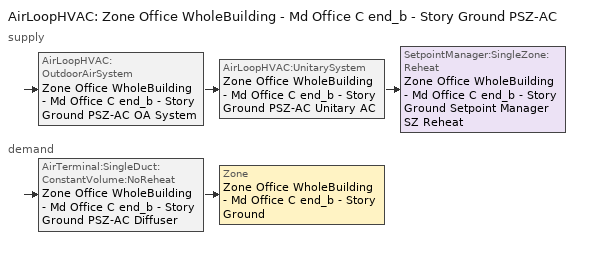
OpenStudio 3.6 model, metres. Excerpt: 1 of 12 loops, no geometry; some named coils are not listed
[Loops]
AirLoopHVAC 'Zone Office WholeBuilding - Md Office C end_b - Story Ground PSZ-AC'
 supply: AirLoopHVAC:OutdoorAirSystem 'Zone Office WholeBuilding - Md Office C end_b - Story Ground PSZ-AC OA System' > AirLoopHVAC:UnitarySystem 'Zone Office WholeBuilding - Md Office C end_b - Story Ground PSZ-AC Unitary AC' > SetpointManager:SingleZone:Reheat 'Zone Office WholeBuilding - Md Office C end_b - Story Ground Setpoint Manager SZ Reheat'
 demand: AirTerminal:SingleDuct:ConstantVolume:NoReheat 'Zone Office WholeBuilding - Md Office C end_b - Story Ground PSZ-AC Diffuser' > Zone 'Zone Office WholeBuilding - Md Office C end_b - Story Ground'
[SizingPeriod:DesignDay] Barometric Pressure {Pa}=100917; Rain Indicator=No; Snow Indicator=No; Day of Month=21; Daylight Saving Time Indicator=No; Humidity Condition Type=Wetbulb; Dry-Bulb Temperature Range Modifier Type=DefaultMultipliers
Name | Maximum Dry-Bulb Temperature {C} | Daily Dry-Bulb Temperature Range {deltaC} | Wind Speed {m/s} | Wind Direction {deg} | Month | Day Type | Wetbulb or DewPoint at Maximum Dry-Bulb {C} | Solar Model Indicator | ASHRAE Clear Sky Optical Depth for Beam Irradiance | ASHRAE Clear Sky Optical Depth for Diffuse Irradiance | Sky Clearness
Kodiak May .4% Condns DB=>MCWB | 18.8 | 5.9 | 5 | 320 | 5 | SummerDesignDay | 10.5 | ASHRAETau | 0.314 | 2.447
Kodiak April .4% Condns DB=>MCWB | 12.9 | 5.4 | 5 | 320 | 4 | SummerDesignDay | 7 | ASHRAETau | 0.323 | 2.439
Kodiak March .4% Condns DB=>MCWB | 8.3 | 5.5 | 5 | 320 | 3 | SummerDesignDay | 3.9 | ASHRAETau | 0.337 | 2.384
Kodiak February .4% Condns DB=>MCWB | 6.9 | 4.9 | 5 | 320 | 2 | SummerDesignDay | 4.6 | ASHRAETau | 0.336 | 2.429
Kodiak January .4% Condns DB=>MCWB | 6.8 | 4.7 | 5 | 320 | 1 | SummerDesignDay | 4 | ASHRAETau | 0.326 | 2.48
Kodiak Ann Clg .4% Condns WB=>MDB | 18.9 | 6.3 | 5 | 320 | 8 | SummerDesignDay | 15 | ASHRAETau | 0.322 | 2.497
Kodiak Ann Clg .4% Condns DB=>MWB | 20.3 | 6.3 | 5 | 320 | 8 | SummerDesignDay | 14.1 | ASHRAETau | 0.322 | 2.497
Kodiak Ann Htg 99.6% Condns DB | -12.8 | 0 | 5.6 | 290 | 1 | WinterDesignDay | -12.8 | ASHRAEClearSky |  |  | 0
[Sizing:Zone]
Zone Office WholeBuilding - Md Office C end_b - Story Ground: Zone Cooling Design Supply Air Temperature Input Method=SupplyAirTemperature; Zone Cooling Design Supply Air Temperature {C}=12.7778; Zone Cooling Design Supply Air Temperature Difference {deltaC}=11.11; Zone Heating Design Supply Air Temperature Input Method=SupplyAirTemperature; Zone Heating Design Supply Air Temperature {C}=50; Zone Heating Design Supply Air Temperature Difference {deltaC}=11.11; Zone Cooling Design Supply Air Humidity Ratio {kg-H2O/kg-air}=0.0085; Zone Heating Design Supply Air Humidity Ratio {kg-H2O/kg-air}=0.008; Cooling Design Air Flow Method=DesignDay; Heating Design Air Flow Method=DesignDay; Account for Dedicated Outdoor Air System=No; Dedicated Outdoor Air System Control Strategy=NeutralSupplyAir; Dedicated Outdoor Air Low Setpoint Temperature for Design {C}=autosize; Dedicated Outdoor Air High Setpoint Temperature for Design {C}=autosize; Zone Load Sizing Method=Sensible Load Only No Latent Load; Zone Latent Cooling Design Supply Air Humidity Ratio Input Method=HumidityRatioDifference; Zone Cooling Design Supply Air Humidity Ratio Difference {kgWater/kgDryAir}=0.005; Zone Latent Heating Design Supply Air Humidity Ratio Input Method=HumidityRatioDifference; Zone Humidification Design Supply Air Humidity Ratio Difference {kgWater/kgDryAir}=0.005
[Zone equipment]
Zone Office WholeBuilding - Md Office C end_b - Story Ground: Zone Office WholeBuilding - Md Office C end_b - Story Ground PSZ-AC Diffuser
[AirLoopHVAC]
Zone Office WholeBuilding - Md Office C end_b - Story Ground PSZ-AC: Availability Schedule=Always On Discrete; Design Supply Air Flow Rate {m3/s}=autosize; Design Return Air Flow Fraction of Supply Air Flow=1
[Sizing:System]
Zone Office WholeBuilding - Md Office C end_b - Story Ground PSZ-AC: Type of Load to Size On=Sensible; Design Outdoor Air Flow Rate {m3/s}=Autosize; Central Heating Maximum System Air Flow Ratio=1; Preheat Design Temperature {C}=7.22222; Preheat Design Humidity Ratio {kg-H2O/kg-Air}=0.008; Precool Design Temperature {C}=12.7778; Precool Design Humidity Ratio {kg-H2O/kg-Air}=0.008; Central Cooling Design Supply Air Temperature {C}=12.7778; Central Heating Design Supply Air Temperature {C}=50; Sizing Option=Coincident; 100% Outdoor Air in Cooling=No; 100% Outdoor Air in Heating=No; Central Cooling Design Supply Air Humidity Ratio {kg-H2O/kg-Air}=0.0085; Central Heating Design Supply Air Humidity Ratio {kg-H2O/kg-Air}=0.008; Cooling Design Air Flow Method=DesignDay; Heating Design Air Flow Method=DesignDay; System Outdoor Air Method=ZoneSum; Zone Maximum Outdoor Air Fraction=1; Cooling Supply Air Flow Rate Per Floor Area {m3/s-m2}=0.00996765; Cooling Fraction of Autosized Cooling Supply Air Flow Rate=1; Cooling Supply Air Flow Rate Per Unit Cooling Capacity {m3/s-W}=3.94755e-05; Heating Supply Air Flow Rate Per Floor Area {m3/s-m2}=0.00996765; Heating Fraction of Autosized Heating Supply Air Flow Rate=1; Heating Fraction of Autosized Cooling Supply Air Flow Rate=1; Heating Supply Air Flow Rate Per Unit Heating Capacity {m3/s-W}=3.15882e-05; Cooling Design Capacity Method=CoolingDesignCapacity; Cooling Design Capacity {W}=autosize; Cooling Design Capacity Per Floor Area {W/m2}=234.7; Fraction of Autosized Cooling Design Capacity=1; Heating Design Capacity Method=HeatingDesignCapacity; Heating Design Capacity {W}=autosize; Heating Design Capacity Per Floor Area {W/m2}=157; Fraction of Autosized Heating Design Capacity=1; Central Cooling Capacity Control Method=OnOff; Occupant Diversity=autosize
[SetpointManager:SingleZone:Reheat]
Zone Office WholeBuilding - Md Office C end_b - Story Ground Setpoint Manager SZ Reheat: Minimum Supply Air Temperature {C}=12.7778; Maximum Supply Air Temperature {C}=50; Control Zone=Zone Office WholeBuilding - Md Office C end_b - Story Ground; Setpoint Node or NodeList=Zone Office WholeBuilding - Md Office C end_b - Story Ground PSZ-AC Supply Outlet Node
[Coil:Heating:Electric]
Zone Office WholeBuilding - Md Office C end_b - Story Ground PSZ-AC Electric Backup Htg Coil: Availability Schedule=Always On Discrete; Efficiency=1
[Coil:Cooling:DX:SingleSpeed]
Zone Office WholeBuilding - Md Office C end_b - Story Ground PSZ-AC 1spd DX AC Clg Coil: Availability Schedule=Always On Discrete; Rated Total Cooling Capacity {W}=autosize; Rated Sensible Heat Ratio=autosize; Rated COP {W/W}=3; Rated Air Flow Rate {m3/s}=autosize; Rated Evaporator Fan Power Per Volume Flow Rate 2017 {W/(m3/s)}=773.3; Rated Evaporator Fan Power Per Volume Flow Rate 2023 {W/(m3/s)}=934.4; Total Cooling Capacity Function of Temperature Curve=Curve Biquadratic 35; Total Cooling Capacity Function of Flow Fraction Curve=Curve Quadratic 52; Energy Input Ratio Function of Temperature Curve=Curve Biquadratic 36; Energy Input Ratio Function of Flow Fraction Curve=Curve Quadratic 53; Part Load Fraction Correlation Curve=Curve Quadratic 54; Minimum Outdoor Dry-Bulb Temperature for Compressor Operation {C}=-25; Nominal Time for Condensate Removal to Begin {s}=0; Ratio of Initial Moisture Evaporation Rate and Steady State Latent Capacity=0; Maximum Cycling Rate {cycles/hr}=0; Latent Capacity Time Constant {s}=0; Condenser Type=AirCooled; Evaporative Condenser Effectiveness=0.9; Evaporative Condenser Air Flow Rate {m3/s}=autosize; Evaporative Condenser Pump Rated Power Consumption {W}=autosize; Crankcase Heater Capacity {W}=0; Maximum Outdoor Dry-Bulb Temperature for Crankcase Heater Operation {C}=10; Basin Heater Capacity {W/K}=0; Basin Heater Setpoint Temperature {C}=2
[Fan:OnOff]
Zone Office WholeBuilding - Md Office C end_b - Story Ground PSZ-AC Fan: Availability Schedule=Always On Discrete; Fan Total Efficiency=0.54; Pressure Rise {Pa}=622.722; Maximum Flow Rate {m3/s}=autosize; Motor Efficiency=0.9; Motor In Airstream Fraction=1; Fan Power Ratio Function of Speed Ratio Curve=Fan On Off Power Curve 8; Fan Efficiency Ratio Function of Speed Ratio Curve=Fan On Off Efficiency Curve 8
[AirLoopHVAC:UnitarySystem]
Zone Office WholeBuilding - Md Office C end_b - Story Ground PSZ-AC Unitary AC: Control Type=Load; Controlling Zone or Thermostat Location=Zone Office WholeBuilding - Md Office C end_b - Story Ground; Dehumidification Control Type=None; Availability Schedule=Always On Discrete; Supply Fan=Zone Office WholeBuilding - Md Office C end_b - Story Ground PSZ-AC Fan; Fan Placement=DrawThrough; Supply Air Fan Operating Mode Schedule=Always On Discrete; Heating Coil=Zone Office WholeBuilding - Md Office C end_b - Story Ground PSZ-AC Water Htg Coil; DX Heating Coil Sizing Ratio=1; Cooling Coil=Zone Office WholeBuilding - Md Office C end_b - Story Ground PSZ-AC 1spd DX AC Clg Coil; Use DOAS DX Cooling Coil=No; DOAS DX Cooling Coil Leaving Minimum Air Temperature {C}=2; Latent Load Control=SensibleOnlyLoadControl; Supplemental Heating Coil=Zone Office WholeBuilding - Md Office C end_b - Story Ground PSZ-AC Electric Backup Htg Coil; Supply Air Flow Rate During Cooling Operation {m3/s}=Autosize; Supply Air Flow Rate During Heating Operation {m3/s}=Autosize; Supply Air Flow Rate When No Cooling or Heating is Required {m3/s}=Autosize; Maximum Supply Air Temperature {C}=80; Maximum Outdoor Dry-Bulb Temperature for Supplemental Heater Operation {C}=21; Maximum Cycling Rate {cycles/hr}=2.5; Heat Pump Time Constant {s}=60; Fraction of On-Cycle Power Use=0.01; Heat Pump Fan Delay Time {s}=60; Ancilliary On-Cycle Electric Power {W}=0; Ancilliary Off-Cycle Electric Power {W}=0
[Controller:OutdoorAir]
Zone Office WholeBuilding - Md Office C end_b - Story Ground PSZ-AC OA System Controller: Minimum Outdoor Air Flow Rate {m3/s}=autosize; Maximum Outdoor Air Flow Rate {m3/s}=Autosize; Economizer Control Type=NoEconomizer; Economizer Control Action Type=ModulateFlow; Economizer Maximum Limit Dry-Bulb Temperature {C}=28; Economizer Maximum Limit Enthalpy {J/kg}=64000; Lockout Type=NoLockout; Minimum Limit Type=FixedMinimum; Minimum Outdoor Air Schedule=Always On Discrete; Controller Mechanical Ventilation=Controller Mechanical Ventilation 9; High Humidity Control=No; Heat Recovery Bypass Control Type=BypassWhenWithinEconomizerLimits
[Controller:MechanicalVentilation]
Controller Mechanical Ventilation 9: Availability Schedule=Always On Discrete
[AirLoopHVAC:OutdoorAirSystem]
Zone Office WholeBuilding - Md Office C end_b - Story Ground PSZ-AC OA System: Controller=Zone Office WholeBuilding - Md Office C end_b - Story Ground PSZ-AC OA System Controller
[AirTerminal:SingleDuct:ConstantVolume:NoReheat]
Zone Office WholeBuilding - Md Office C end_b - Story Ground PSZ-AC Diffuser: Availability Schedule=Always On Discrete; Maximum Air Flow Rate {m3/s}=AutoSize
[Schedule:Constant]
Always On Discrete: Value=1
[Curve:Biquadratic] Minimum Value of x=-100; Maximum Value of x=100; Minimum Value of y=-100; Maximum Value of y=100
Name | Coefficient1 Constant | Coefficient2 x | Coefficient3 x**2 | Coefficient4 y | Coefficient5 y**2 | Coefficient6 x*y
Curve Biquadratic 35 | 0.971212 | -0.0152755 | 0.00144345 | -0.00039321 | -6.8364e-06 | -0.000290596
Curve Biquadratic 36 | 0.286871 | 0.0239022 | -0.000810648 | 0.0134585 | 0.000338936 | -0.000487004
[Curve:Quadratic]
Name | Coefficient1 Constant | Coefficient2 x | Coefficient3 x**2 | Minimum Value of x | Maximum Value of x | Minimum Curve Output | Maximum Curve Output
Curve Quadratic 52; Curve Quadratic 53 | 1 | 0 | 0 | -100 | 100
Curve Quadratic 54 | 0.909496 | 0.0986477 | -0.00819488 | 0 | 1 | 0.7 | 1
[Curve:Exponent]
Fan On Off Power Curve 8: Coefficient1 Constant=1; Coefficient2 Constant=0; Coefficient3 Constant=0; Minimum Value of x=0; Maximum Value of x=1
[Curve:Cubic]
Fan On Off Efficiency Curve 8: Coefficient1 Constant=1; Coefficient2 x=0; Coefficient3 x**2=0; Coefficient4 x**3=0; Minimum Value of x=0; Maximum Value of x=1
